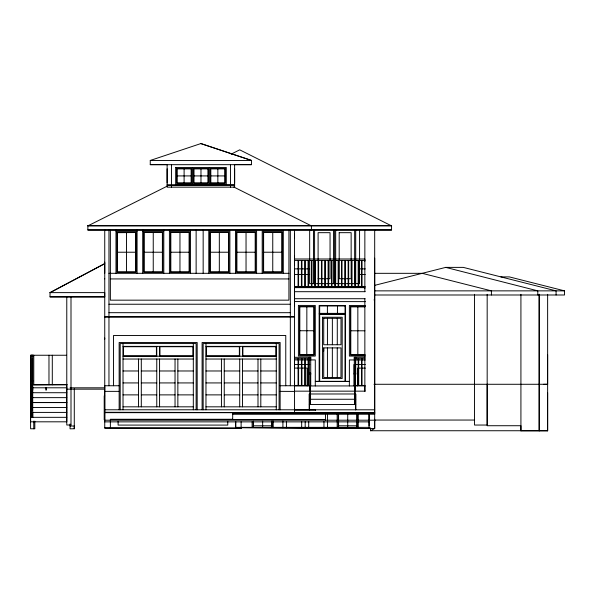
<?xml version="1.0" encoding="UTF-8"?>
<svg xmlns="http://www.w3.org/2000/svg" width="612" height="612" viewBox="0 0 612 612"><rect width="100%" height="100%" fill="white"/><g stroke="black" fill="none" stroke-linecap="round" stroke-linejoin="round"><path stroke-width="0.92" d="M34.815 421.163L34.815 428.798L30.6 428.76L30.6 355.251L66.593 355.251M32.314 410.652L32.314 358.318M48.975 384.772L48.975 355.251M50.023 296.843L104.744 296.843M50.023 292.666L104.744 263.634L50.023 292.62L50.023 296.889L104.744 296.889L104.744 292.62L50.023 292.62M52.295 384.772L52.295 355.251M66.777 296.866L66.777 425.003L71 425.003M71 425.003L71 296.843M70.066 423.986L70.066 428.821L74.281 428.752L74.281 388.735M104.744 278.712L104.744 419.771L104.216 419.832L104.216 395.895L104.744 395.887M104.744 273.258L104.744 229.814M108.959 385.744L108.959 229.867M110.367 229.867L110.367 300.163L288.925 300.163L288.925 229.867M113.526 385.744L113.526 335.475L285.766 335.475L285.766 385.744M115.989 273.312L115.989 229.867M119.149 409.78L119.149 342.506L197.186 342.506L197.186 409.78M120.204 409.78L120.204 343.562L196.131 343.562L196.131 409.78M126.531 271.904L126.531 232.537M137.08 273.312L137.08 229.867M142.703 273.312L142.703 229.867M153.245 271.904L153.245 232.537M163.794 273.312L163.794 229.867M234.618 164.666L234.618 187.165L167.13 187.165L167.13 164.666M169.417 273.312L169.417 229.867M171.452 164.674L171.452 187.165M179.959 271.904L179.959 232.537M190.508 273.312L190.508 229.867M192.543 184.357L192.543 167.481M196.131 273.312L196.131 229.867M202.105 409.78L202.105 342.506L280.135 342.506L280.135 409.78M203.161 409.78L203.161 343.562L279.087 343.562L279.087 409.78M203.161 273.312L203.161 229.867M208.784 273.312L208.784 231.129L229.875 231.129L229.875 273.312M209.419 184.357L209.419 167.481M219.326 271.904L219.326 232.537M230.502 164.674L230.502 187.165M235.498 273.312L235.498 231.129L256.589 231.129L256.589 273.312M235.704 428.446L235.666 421.484M119.149 385.744L104.744 385.744L104.744 428.171L241.12 428.446L241.12 421.76M235.704 421.76L235.704 427.367L369.067 427.367L369.067 428.469L241.12 427.643L374.689 428.53L374.689 385.92M246.039 271.904L246.039 232.537M262.211 273.312L262.211 231.129L283.302 231.129L283.302 273.312M272.753 271.904L272.753 232.537M290.333 385.744L290.333 229.867M294.548 409.734L294.548 391.412L280.135 391.366M294.548 229.814L294.548 385.744L280.135 385.744M298.067 385.438L298.067 358.724M298.067 287.112L298.067 260.398M298.595 385.438L298.595 358.724M298.595 287.112L298.595 260.398M301.402 385.438L301.402 358.724M301.402 287.112L301.402 260.398M301.93 385.438L301.93 358.724M301.93 287.112L301.93 260.398M304.745 385.438L304.745 358.724M304.745 287.112L304.745 260.398M305.273 385.438L305.273 358.724M305.273 287.112L305.273 260.398M306.819 355.006L306.849 306.849M307.132 385.92L307.132 368.08L294.548 368.072L294.548 359.917L315.287 359.933L315.287 385.92M308.081 385.438L308.081 358.724M308.081 287.112L308.081 260.398M308.609 385.438L308.609 358.724M308.609 287.112L308.609 260.398M309.312 393.983L309.312 409.803L309.312 393.99L355.71 393.983L355.71 409.803L355.71 393.99M309.312 374.315L309.312 373.121L310.72 373.121L310.72 374.315L309.312 374.315L309.312 357.324L309.312 358.724M359.573 229.722L359.573 283.639L309.664 283.639L309.664 229.722M309.84 404.54L309.84 373.794M310.368 404.54L310.368 373.794M310.735 385.92L310.72 357.324L294.548 357.316L294.548 358.724L309.81 358.724M311.424 287.112L311.424 260.398M311.952 287.112L311.952 260.398M313.528 283.639L313.528 229.982M314.583 283.639L314.583 230.112M314.759 287.112L314.759 260.398M315.287 287.112L315.287 260.398M318.102 287.112L318.102 232.675L330.052 232.675L330.052 278.72L318.102 278.72M318.63 287.112L318.63 260.398M319.158 381.375L319.158 305.449L345.566 305.472L345.52 381.398L347.945 381.398M319.678 381.375L319.678 314.415L345.038 314.43L344.992 381.391L349.368 381.398L349.368 385.92M321.438 287.112L321.438 260.398M321.966 287.112L321.966 260.398M323.71 351.02L323.71 377.497L340.968 377.505L340.991 347.907L323.71 347.899L323.71 351.02L323.71 347.899M324.781 287.112L324.781 260.398M325.309 287.112L325.309 260.398M325.485 420.207L325.485 413.796M327.466 428.109L327.466 414.301M327.428 377.497L327.428 347.899M327.435 344.747L327.435 318.301M327.397 313.367L327.405 305.985M328.116 287.112L328.116 260.398M328.644 287.112L328.644 260.398M331.459 287.112L331.459 260.398M331.987 287.112L331.987 260.398M332.347 377.497L332.347 347.907M332.362 344.747L332.362 318.309M333.563 283.639L333.563 230.112M334.619 283.639L334.619 229.982M334.795 287.112L334.795 260.398M335.322 287.112L335.322 260.398M335.674 283.639L335.674 230.112M337.174 428.193L337.174 414.293M337.281 344.747L337.281 318.309M337.243 377.505L337.266 347.907M338.138 287.112L338.138 260.398M338.229 428.209L338.229 414.37M338.666 287.112L338.666 260.398M341.473 287.112L341.473 260.398M342.001 287.112L342.001 260.398M344.816 287.112L344.816 260.398M345.344 287.112L345.344 260.398M348.151 287.112L348.151 260.398M348.679 287.112L348.679 260.398M349.368 381.398L349.383 359.955L365.333 359.971M351.495 287.112L351.495 260.398M352.022 287.112L352.022 260.398M353.92 385.92L353.935 364.515L365.318 364.522M354.302 374.315L354.302 373.121L355.71 373.121L355.71 374.315L354.302 374.315L354.302 357.324L364.851 357.316L364.851 358.724L355.358 358.724L355.358 385.438M354.654 404.54L354.654 373.794M354.654 283.639L354.654 230.112M354.83 287.112L354.83 260.398M355.182 404.54L355.182 373.794M355.358 287.112L355.358 260.398M355.71 374.315L355.71 357.324L355.71 358.724M355.71 283.639L355.71 229.982M357.209 428.369L357.209 414.446M357.523 385.92L357.538 368.118L365.395 368.126M357.844 354.692L357.844 306.887M358.173 385.438L358.173 358.724M358.173 287.112L358.173 260.398M358.265 428.377L358.265 414.378M358.701 385.438L358.701 358.724M358.701 287.112L358.701 260.398M361.508 385.438L361.508 358.724M361.508 287.112L361.508 260.398M362.036 385.438L362.036 358.724M362.036 287.112L362.036 260.398M364.851 298.725L364.851 391.167L364.851 385.438L354.677 385.438L354.677 391.167M364.851 291.702L364.851 229.829M369.067 414.492L369.067 428.469L369.067 427.367M374.689 421.148L374.689 419.266M374.689 229.684L374.689 414.232L232.682 414.286M487.175 384.282L487.175 425.723L520.919 425.723L520.919 430.794L547.633 430.794L547.633 392.728M373.993 384.282L547.633 384.282L547.633 294.318M337.411 313.375L337.51 305.992M167.221 186.147L87.868 225.882L391.565 225.882L239.713 149.841L231.183 154.117M167.13 184.74L234.618 184.663M200.874 143.568L150.261 160.459L150.261 164.674L251.486 164.674L251.486 160.421L200.874 143.568L251.486 160.459L150.261 160.459L152.166 160.421M374.689 285.353L445.704 267.383L463.284 267.383L556.078 290.861L556.078 294.992M67.075 384.573L33.767 384.803L33.767 355.251L30.6 355.281M167.13 185.451L234.618 185.352M249.581 160.421L251.486 160.421M150.261 164.636L167.451 164.636M234.297 164.636L251.486 164.636M177.075 175.919L191.135 175.919M193.95 175.919L208.011 175.919M210.819 175.919L224.879 175.919M90.737 225.453L87.868 225.453L87.868 230.097L391.565 230.097L391.565 225.453L389.653 225.453M87.868 225.652L391.565 225.621M87.868 229.875L391.565 229.844M115.989 231.129L137.08 231.129M142.703 231.129L163.794 231.129M169.417 231.129L190.508 231.129M117.397 252.22L135.673 252.22M144.111 252.22L162.387 252.22M170.825 252.22L189.1 252.22M210.191 252.22L228.467 252.22M236.905 252.22L255.181 252.22M263.267 252.22L281.895 252.22M294.548 258.991L364.851 258.991L364.851 261.24M294.548 260.398L364.851 260.398M309.664 268.875L294.548 268.875L294.548 305.946M359.573 268.875L365.242 268.875M108.959 273.312L288.925 273.312M374.689 273.327L422.219 273.327L491.405 290.861L491.405 294.992M294.548 274.497L309.664 274.497M359.573 274.497L365.242 274.497M500.891 276.899L509.329 276.899L564.516 290.861L564.516 294.992L374.605 294.992M110.367 278.934L288.925 278.934M294.548 286.454L365.15 286.454M294.548 287.112L364.851 287.112L364.851 287.64L294.548 287.64M374.689 290.861L564.516 290.861M294.548 291.702L365.15 291.679M294.548 298.71L365.104 298.71M373.993 299.918L374.689 299.918M108.959 304.24L290.333 304.24M108.959 312.686L290.333 312.686M299.819 330.74L313.88 330.74M350.791 330.794L364.89 330.794M123.02 346.369L193.315 346.369M205.969 346.369L276.272 346.369M123.02 356.215L193.315 356.215M205.969 356.215L276.272 356.215M354.83 358.724L354.302 358.724L354.302 357.316M123.02 359.03L193.315 359.03M205.969 359.03L276.272 359.03M123.02 370.979L138.488 370.979M141.296 370.979L156.764 370.979M159.571 370.979L175.04 370.979M177.855 370.979L193.315 370.979M205.969 370.979L221.437 370.979M224.252 370.979L239.713 370.979M242.528 370.979L257.996 370.979M260.804 370.979L276.272 370.979M123.02 382.928L138.488 382.928M141.296 382.928L156.764 382.928M159.571 382.928L175.04 382.928M177.855 382.928L193.315 382.928M205.969 382.928L221.437 382.928M224.252 382.928L239.713 382.928M242.528 382.928L257.996 382.928M260.804 382.928L276.272 382.928M294.548 385.438L310.391 385.438L310.376 391.236L309.909 391.236L309.909 385.965M294.548 385.965L365.15 385.92M30.6 387.794L66.777 387.794M70.066 387.817L104.744 387.817M66.777 389.156L104.744 389.156M31.304 389.278L32.711 389.278M294.548 391.167L365.15 391.152M104.744 391.366L119.149 391.366M30.6 392.713L66.777 392.72M123.02 394.878L138.488 394.878M141.296 394.878L156.764 394.878M159.571 394.878L175.04 394.878M177.855 394.878L193.315 394.878M205.969 394.878L221.437 394.878M224.252 394.878L239.713 394.878M242.528 394.878L257.996 394.878M260.804 394.878L276.272 394.878M30.6 397.639L66.777 397.639M309.312 399.261L355.71 399.261M309.312 404.54L355.71 404.54M123.02 406.827L193.315 406.827M205.969 406.827L276.272 406.827M30.6 407.493L66.777 407.485M104.744 409.78L374.689 409.803M294.548 410.063L315.54 410.063M104.744 412.274L288.925 412.618M30.6 412.412L66.777 412.412M104.744 412.549L374.689 412.618M104.744 412.649L374.689 412.672M232.682 413.429L374.689 413.475M30.6 417.338L66.777 417.33M232.682 419.266L110.367 419.266L110.367 427.872M110.367 419.472L325.485 419.488M374.689 420.046L474.522 420.046M104.744 420.207L374.689 420.192L374.689 428.53L370.49 430.749L370.49 427.895M104.744 421.867L369.067 421.867M253.521 425.799L271.797 425.799M338.581 425.799L356.857 425.799M70.066 426.021L74.281 426.021L74.281 428.752M235.704 427.643L241.12 427.643M104.744 427.872L235.498 427.872M235.498 428.423L241.12 428.415M367.674 428.4L370.49 428.4M370.49 430.741L547.633 430.741M294.548 301.563L365.41 301.624M365.372 305.487L349.383 305.472L349.383 356.092L365.333 356.1M365.257 306.543L350.439 306.528L350.439 355.037L365.219 355.044M364.905 306.887L350.791 306.88L350.791 354.685L364.867 354.692M319.158 313.887L345.566 313.91M294.548 364.469L309.779 364.477M543.41 384.328L547.633 384.282M445.704 267.383L537.803 290.861L537.803 294.992M233.776 186.997L311.424 225.882M547.633 354.761L547.633 430.794M520.919 294.318L520.919 430.794M487.175 294.318L487.175 425.042L474.522 425.042L474.522 294.318M374.689 258.172L374.689 384.282M369.067 414.018L369.067 425.799M364.851 287.954L364.851 288.482M356.857 413.804L356.857 428.369M355.144 385.965L355.144 391.167M354.83 373.986L354.83 385.438M347.723 413.804L347.723 428.285M338.581 413.804L338.581 428.209M323.955 421.561L323.955 428.079M315.54 409.78L315.54 410.185M311.424 225.621L311.424 230.097M310.72 357.316L310.72 358.724M309.328 385.438L309.312 385.965M308.708 421.5L308.708 427.949M305.189 421.553L305.189 427.918M301.678 421.469L301.678 427.887M294.548 233.562L294.548 238.252M294.548 256.084L294.548 265.47M294.548 381.353L294.548 392.231M294.548 408.961L294.548 412.649M286.431 421.416L286.431 427.757M282.912 421.048L282.912 427.727M276.272 343.562L276.272 409.78M273.204 421.064L273.204 427.643M272.149 421.087L272.149 427.635M271.797 421.186L271.797 427.635M262.655 421.186L262.655 427.551M260.804 359.03L260.804 406.827M257.996 359.03L257.996 406.827M253.521 421.186L253.521 427.474M253.169 421.813L253.169 427.474M252.113 421.783L252.113 427.459M242.528 346.369L242.528 356.215M242.528 359.03L242.528 406.827M239.713 346.369L239.713 356.215M239.713 359.03L239.713 406.827M235.498 421.484L235.498 427.367M234.618 168.92L234.618 182.996M232.682 412.618L232.682 419.488M227.763 421.331L227.763 425.088L118.101 425.088L118.101 421.331M224.252 359.03L224.252 406.827M221.437 359.03L221.437 406.827M217.849 168.889L217.849 182.95M205.969 343.562L205.969 409.78M200.981 168.889L200.981 182.95M193.315 343.562L193.315 409.78M184.105 168.889L184.105 182.95M177.855 359.03L177.855 406.827M175.04 359.03L175.04 406.827M167.13 168.843L167.13 182.919M159.571 346.369L159.571 356.215M159.571 359.03L159.571 406.827M156.764 346.369L156.764 356.215M156.764 359.03L156.764 406.827M141.296 359.03L141.296 406.827M138.488 359.03L138.488 406.827M123.02 343.562L123.02 409.78M104.744 262.112L104.744 278.888M104.744 338.031L104.744 339.086M46.474 387.794L46.474 390.035L45.77 390.035L45.77 387.794M33.767 421.125L33.767 428.76M32.711 356.704L32.711 355.281L32.711 417.338L32.711 412.32M32.711 380.549L32.711 381.345M32.314 390.012L32.314 392.254M31.304 356.704L31.304 355.281L31.304 417.338L31.304 412.32M31.304 380.549L31.304 381.345M117.045 232.682L117.045 272.256L136.025 272.256L136.025 232.185L117.045 232.185L117.045 232.682M117.397 232.682L117.397 271.904L135.673 271.904L135.673 232.537L117.397 232.682M143.759 232.185L143.759 272.256L162.738 272.256L162.738 232.185L143.759 232.185M144.111 232.537L144.111 271.904L162.387 271.904L162.387 232.537L144.111 232.537M170.473 232.185L170.473 272.256L189.452 272.256L189.452 232.185L170.473 232.185M170.825 232.537L170.825 271.904L189.1 271.904L189.1 232.537L170.825 232.537M175.675 167.481L175.675 184.357L226.287 184.357L226.287 167.481L175.675 167.481M176.723 168.537L176.723 183.302L191.487 183.302L191.487 168.537L176.723 168.537M193.599 168.537L193.599 183.302L208.363 183.302L208.363 168.537L193.599 168.537M209.84 232.185L209.84 272.256L228.819 272.256L228.819 232.185L209.84 232.185M210.191 232.537L210.191 271.904L228.467 271.904L228.467 232.537L210.191 232.537M210.467 168.537L210.467 183.302L225.231 183.302L225.231 168.537L210.467 168.537M236.553 232.185L236.553 272.256L255.533 272.256L255.533 232.185L236.553 232.185M236.905 232.537L236.905 271.904L255.181 271.904L255.181 232.537L236.905 232.537M263.267 232.185L263.267 272.256L282.247 272.256L282.247 232.185L263.267 232.185M263.619 232.537L263.619 271.904L281.895 271.904L281.895 232.537L263.619 232.537M298.419 305.434L298.419 356.054L315.287 356.062L315.287 305.449L298.419 305.434M299.467 306.49L299.467 354.998L314.231 355.006L314.231 306.505L299.467 306.49M299.819 306.841L299.819 354.646L313.88 354.654L313.88 306.849L299.819 306.841M322.509 317.245L322.509 378.545L342.162 378.56L342.207 317.261L322.509 317.245M323.733 318.301L323.71 344.747L340.991 344.747L341.014 318.317L323.733 318.301M339.193 232.675L339.193 278.72L351.143 278.72L351.143 232.675L339.193 232.675M539.195 294.318L539.195 430.794L539.195 294.296M191.135 168.889L177.075 168.889L177.075 182.95L191.135 182.95L191.135 168.889M208.011 168.889L193.95 168.889L193.95 182.95L208.011 182.95L208.011 168.889M224.879 168.889L210.819 168.889L210.819 182.95L224.879 182.95L224.879 168.889M294.548 316.848L104.744 316.901L294.548 316.848M156.412 346.721L123.372 346.721L123.372 355.863L156.412 355.863L156.412 346.721M192.964 346.721L159.923 346.721L159.923 355.863L192.964 355.863L192.964 346.721M239.361 346.721L206.32 346.721L206.32 355.863L239.361 355.863L239.361 346.721M275.92 346.721L242.88 346.721L242.88 355.863L275.92 355.863L275.92 346.721M340.961 381.398L315.287 381.391L344.992 381.391L340.961 381.398M66.777 384.803L30.6 384.803L30.6 421.813L66.777 421.813L66.777 384.803M32.711 387.052L31.304 387.052L31.304 390.219L32.711 390.219L32.711 387.052M66.777 402.566L30.6 402.566L66.777 402.566M345.038 306L319.678 305.977L319.678 313.359L345.038 313.382L345.038 306"/></g></svg>
